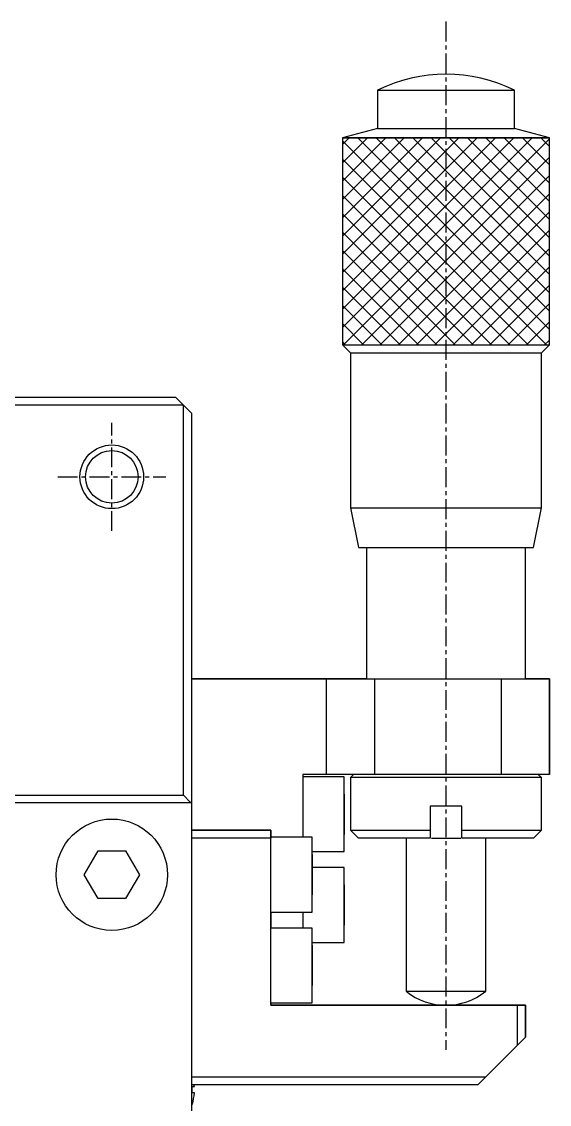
# Model space of a CAD drawing. Extents: x 61 to 317, y 68 to 332.
# Drawn here: x 147.7 to 180.9, y 263.7 to 331.8 of the extents above; entities that cross this region are included whole.
import ezdxf

# ---------------------------------------------------------------- set-up
doc = ezdxf.new("R2010")
doc.units = 0
doc.linetypes.add('CENTER', pattern=[2, 1.25, -0.25, 0.25, -0.25])
doc.layers.get('0').update_dxf_attribs({"linetype": 'CONTINUOUS'})
doc.layers.add('CENTER', color=1, linetype='CENTER')

msp = doc.modelspace()

# ---------------------------------------------------------------- linework, layer by layer
at = {"color": 7, "linetype": 'CONTINUOUS'}
for p, q in [((170.087, 327.463), (174.387, 327.463)), ((170.087, 327.463), (170.087, 325.053)), ((174.387, 327.463), (178.687, 327.463)), ((178.687, 325.053), (178.687, 327.463)), ((170.087, 325.053), (167.887, 324.463)), ((170.087, 325.053), (174.387, 325.053)), ((174.387, 325.053), (178.687, 325.053)), ((180.887, 324.463), (178.687, 325.053)), ((167.887, 324.463), (167.887, 311.463)), ((167.887, 324.463), (174.387, 324.463)), ((180.887, 324.463), (167.887, 324.463)), ((167.887, 324.463), (167.887, 311.463)), ((174.387, 324.463), (180.887, 324.463)), ((180.887, 311.463), (180.887, 324.463)), ((180.887, 311.463), (180.887, 324.463)), ((167.887, 311.463), (174.387, 311.463)), ((167.887, 311.463), (168.387, 310.963)), ((167.887, 311.463), (180.887, 311.463)), ((168.387, 310.963), (174.387, 310.963)), ((168.387, 310.963), (168.387, 301.213)), ((174.387, 311.463), (180.887, 311.463)), ((174.387, 310.963), (180.387, 310.963)), ((180.387, 310.963), (180.887, 311.463)), ((180.387, 301.213), (180.387, 310.963)), ((157.887, 307.663), (98.887, 307.663)), ((123.987, 308.163), (157.387, 308.163)), ((157.887, 307.663), (157.387, 308.163)), ((157.887, 283.163), (157.887, 307.663)), ((158.387, 307.163), (157.887, 307.663)), ((158.387, 307.163), (158.387, 282.663)), ((168.387, 301.213), (174.387, 301.213)), ((168.387, 301.213), (168.887, 298.713)), ((174.387, 301.213), (180.387, 301.213)), ((179.887, 298.713), (180.387, 301.213)), ((168.887, 298.713), (174.387, 298.713)), ((169.387, 298.713), (169.387, 290.463)), ((174.387, 298.713), (179.887, 298.713)), ((179.387, 290.463), (179.387, 298.713)), ((166.887, 290.463), (158.387, 290.463)), ((158.387, 290.463), (166.887, 290.463)), ((166.887, 290.463), (169.887, 290.463)), ((169.387, 290.463), (166.887, 290.463)), ((166.887, 284.463), (166.887, 290.463)), ((169.887, 290.463), (177.887, 290.463)), ((169.887, 290.463), (169.887, 284.463)), ((177.887, 290.463), (180.887, 290.463)), ((177.887, 284.463), (177.887, 290.463)), ((180.887, 290.463), (179.387, 290.463)), ((180.887, 284.463), (180.887, 290.463)), ((180.887, 290.463), (180.887, 284.463)), ((165.387, 284.463), (165.387, 280.513)), ((166.887, 284.463), (165.387, 284.463)), ((165.387, 284.463), (165.387, 284.313)), ((169.887, 284.463), (166.887, 284.463)), ((168.587, 284.463), (168.387, 284.263)), ((177.887, 284.463), (169.887, 284.463)), ((180.887, 284.463), (177.887, 284.463)), ((180.387, 284.263), (180.187, 284.463)), ((167.987, 284.313), (165.387, 284.313)), ((167.987, 279.613), (167.987, 284.313)), ((167.987, 281.963), (167.987, 284.313)), ((168.387, 284.263), (168.387, 280.963)), ((180.387, 284.263), (168.387, 284.263)), ((180.387, 280.963), (180.387, 284.263)), ((98.887, 283.163), (157.887, 283.163)), ((158.343, 282.707), (157.887, 283.163)), ((167.987, 283.233), (167.987, 282.598)), ((167.987, 282.598), (167.987, 283.233)), ((146.387, 282.707), (158.343, 282.707)), ((158.387, 282.663), (158.343, 282.707)), ((158.387, 282.663), (158.387, 248.163)), ((167.987, 282.598), (167.987, 281.328)), ((167.987, 281.328), (167.987, 282.598)), ((175.387, 282.463), (173.387, 282.463)), ((173.387, 282.463), (173.387, 280.963)), ((175.387, 280.963), (175.387, 282.463)), ((167.987, 279.613), (167.987, 281.963)), ((158.387, 280.963), (163.387, 280.963)), ((158.887, 280.963), (158.387, 280.963)), ((163.387, 280.963), (158.887, 280.963)), ((163.387, 280.963), (163.387, 280.463)), ((163.387, 280.513), (163.387, 280.963)), ((167.987, 281.328), (167.987, 280.693)), ((167.987, 280.693), (167.987, 281.328)), ((168.387, 280.963), (173.387, 280.963)), ((168.387, 280.963), (168.887, 280.463)), ((173.387, 280.963), (173.387, 280.463)), ((175.387, 280.963), (180.387, 280.963)), ((175.387, 280.463), (175.387, 280.963)), ((179.887, 280.463), (180.387, 280.963)), ((163.387, 280.463), (158.387, 280.463)), ((165.987, 280.513), (163.387, 280.513)), ((163.387, 269.963), (163.387, 280.463)), ((165.987, 275.813), (165.987, 280.513)), ((165.987, 278.163), (165.987, 280.513)), ((173.387, 280.463), (168.887, 280.463)), ((171.887, 280.463), (171.887, 270.841)), ((173.487, 280.463), (175.331, 280.463)), ((179.887, 280.463), (175.387, 280.463)), ((176.887, 270.841), (176.887, 280.463)), ((151.655, 278.163), (152.521, 279.663)), ((152.521, 279.663), (154.253, 279.663)), ((154.253, 279.663), (155.119, 278.163)), ((165.987, 279.613), (167.987, 279.613)), ((165.987, 279.433), (165.987, 278.798)), ((165.987, 278.798), (165.987, 279.433)), ((165.987, 278.798), (165.987, 277.528)), ((165.987, 277.528), (165.987, 278.798)), ((167.987, 278.613), (165.987, 278.613)), ((167.987, 273.913), (167.987, 278.613)), ((167.987, 276.263), (167.987, 278.613)), ((152.521, 276.663), (151.655, 278.163)), ((155.119, 278.163), (154.253, 276.663)), ((165.987, 275.813), (165.987, 278.163)), ((165.987, 277.528), (165.987, 276.893)), ((165.987, 276.893), (165.987, 277.528)), ((167.987, 277.533), (167.987, 276.898)), ((167.987, 276.898), (167.987, 277.533)), ((167.987, 276.898), (167.987, 275.628)), ((167.987, 275.628), (167.987, 276.898)), ((154.253, 276.663), (152.521, 276.663)), ((167.987, 273.913), (167.987, 276.263)), ((163.387, 275.813), (165.987, 275.813)), ((163.387, 275.813), (163.387, 274.813)), ((165.387, 275.813), (165.387, 274.813)), ((167.987, 275.628), (167.987, 274.993)), ((167.987, 274.993), (167.987, 275.628)), ((165.987, 274.813), (163.387, 274.813)), ((165.987, 270.113), (165.987, 274.813)), ((165.987, 272.463), (165.987, 274.813)), ((165.987, 273.913), (167.987, 273.913)), ((165.987, 273.733), (165.987, 273.098)), ((165.987, 273.098), (165.987, 273.733)), ((165.987, 273.098), (165.987, 271.828)), ((165.987, 271.828), (165.987, 273.098)), ((165.987, 270.113), (165.987, 272.463)), ((165.987, 271.828), (165.987, 271.193)), ((165.987, 271.193), (165.987, 271.828)), ((171.887, 270.841), (174.387, 270.841)), ((174.387, 270.841), (176.887, 270.841)), ((163.387, 270.113), (165.987, 270.113)), ((163.387, 270.113), (163.387, 269.963)), ((163.387, 269.963), (174.387, 269.963)), ((178.887, 269.963), (163.387, 269.963)), ((174.387, 269.963), (178.887, 269.963)), ((178.887, 269.963), (179.387, 269.963)), ((179.387, 269.963), (178.887, 269.963)), ((178.887, 267.463), (178.887, 269.963)), ((179.387, 267.963), (179.387, 269.963)), ((179.387, 269.963), (179.387, 267.963)), ((176.887, 265.463), (178.887, 267.463)), ((179.387, 267.963), (178.887, 267.463)), ((158.387, 265.463), (176.887, 265.463)), ((176.887, 265.463), (176.387, 264.963)), ((176.387, 264.963), (158.387, 264.963)), ((158.443, 264.463), (158.443, 264.863)), ((158.443, 264.863), (158.574, 264.863)), ((158.574, 264.463), (158.443, 264.463))]:
    msp.add_line(p, q, dxfattribs=at)
at = {"color": 3, "linetype": 'CONTINUOUS'}
for p, q in [((167.887, 324.04), (168.31, 324.463)), ((167.887, 322.891), (169.46, 324.463)), ((167.887, 321.741), (170.609, 324.463)), ((167.887, 320.592), (171.758, 324.463)), ((167.887, 319.443), (172.907, 324.463)), ((167.887, 318.294), (174.056, 324.463)), ((167.887, 317.145), (175.205, 324.463)), ((167.887, 315.996), (176.354, 324.463)), ((167.887, 314.847), (177.503, 324.463)), ((167.887, 313.698), (178.652, 324.463)), ((167.887, 312.549), (179.801, 324.463)), ((180.704, 311.463), (167.887, 324.28)), ((167.95, 311.463), (180.887, 324.4)), ((180.887, 312.429), (168.853, 324.463)), ((180.887, 313.578), (170.002, 324.463)), ((180.887, 314.727), (171.151, 324.463)), ((180.887, 315.876), (172.3, 324.463)), ((180.887, 317.025), (173.449, 324.463)), ((180.887, 318.174), (174.598, 324.463)), ((180.887, 319.323), (175.747, 324.463)), ((180.887, 320.472), (176.896, 324.463)), ((180.887, 321.621), (178.045, 324.463)), ((180.887, 322.77), (179.194, 324.463)), ((180.887, 323.919), (180.343, 324.463)), ((169.099, 311.463), (180.887, 323.251)), ((179.555, 311.463), (167.887, 323.131)), ((178.406, 311.463), (167.887, 321.982)), ((170.248, 311.463), (180.887, 322.102)), ((177.257, 311.463), (167.887, 320.833)), ((171.397, 311.463), (180.887, 320.953)), ((172.546, 311.463), (180.887, 319.804)), ((176.108, 311.463), (167.887, 319.684)), ((174.959, 311.463), (167.887, 318.535)), ((173.695, 311.463), (180.887, 318.655)), ((173.81, 311.463), (167.887, 317.386)), ((174.844, 311.463), (180.887, 317.506)), ((175.993, 311.463), (180.887, 316.357)), ((172.66, 311.463), (167.887, 316.237)), ((171.511, 311.463), (167.887, 315.087)), ((177.142, 311.463), (180.887, 315.208)), ((170.362, 311.463), (167.887, 313.938)), ((178.291, 311.463), (180.887, 314.059)), ((169.213, 311.463), (167.887, 312.789)), ((179.441, 311.463), (180.887, 312.91)), ((168.064, 311.463), (167.887, 311.64)), ((180.59, 311.463), (180.887, 311.76))]:
    msp.add_line(p, q, dxfattribs=at)
msp.add_circle((153.387, 303.163), 2, dxfattribs=at)
at = {"color": 7, "linetype": 'CONTINUOUS'}
for centre, radius in [((153.387, 303.163), 1.65), ((153.387, 278.163), 3.5)]:
    msp.add_circle(centre, radius, dxfattribs=at)
for centre, radius, start, end in [((174.387, 318.718), 9.745, 63.8162, 116.18378), ((174.387, 273.963), 4, 231.31789, 308.68211), ((155.387, 264.663), 3.194, 3.59035, 5.38995), ((155.387, 264.663), 3.194, 343.09474, 356.40965)]:
    msp.add_arc(centre, radius, start, end, dxfattribs=at)
at = {"layer": 'CENTER', "color": 1, "linetype": 'CENTER'}
for p, q in [((174.387, 331.763), (174.387, 267.163)), ((153.387, 299.763), (153.387, 306.563)), ((149.987, 303.163), (156.787, 303.163))]:
    msp.add_line(p, q, dxfattribs=at)

doc.saveas('drawing.dxf')
